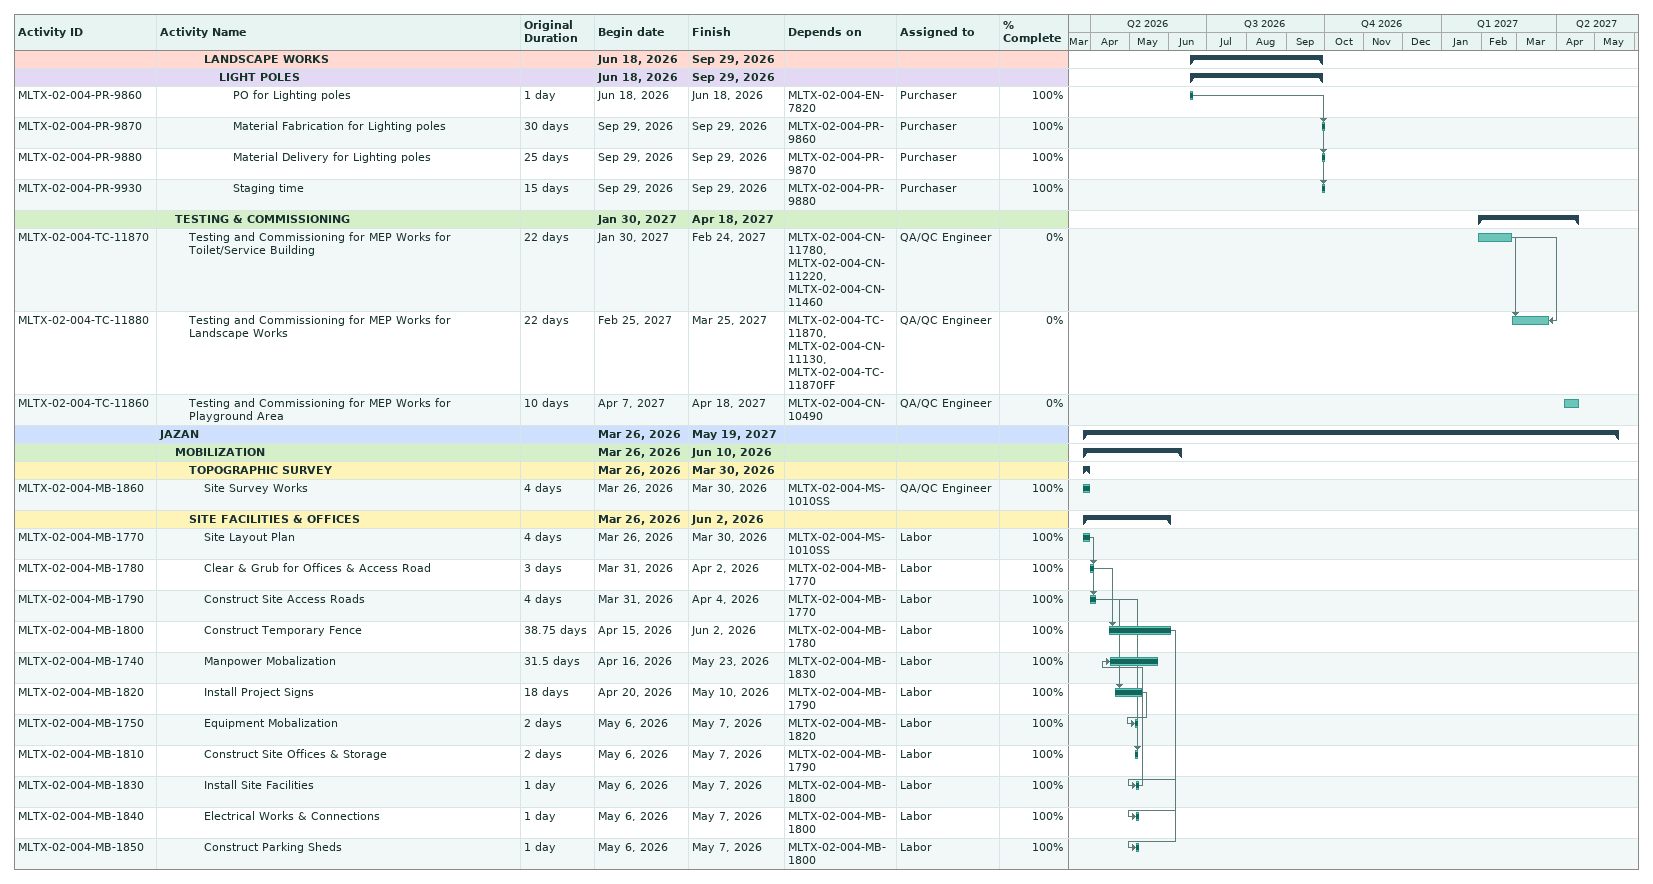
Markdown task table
| ID | Level | Task | Original duration | Start | Finish | Predecessors | Resources | % complete |
|---|---|---|---|---|---|---|---|---|
|  | 4 | **LANDSCAPE WORKS** |  | 2026-06-18 | 2026-09-29 |  |  |  |
|  | 5 | **LIGHT POLES** |  | 2026-06-18 | 2026-09-29 |  |  |  |
| MLTX-02-004-PR-9860 | 6 | PO for Lighting poles | 1d | 2026-06-18 | 2026-06-18 | MLTX-02-004-EN-7820 | Purchaser | 100 |
| MLTX-02-004-PR-9870 | 6 | Material Fabrication for Lighting poles | 30d | 2026-09-29 | 2026-09-29 | MLTX-02-004-PR-9860 | Purchaser | 100 |
| MLTX-02-004-PR-9880 | 6 | Material Delivery for Lighting poles | 25d | 2026-09-29 | 2026-09-29 | MLTX-02-004-PR-9870 | Purchaser | 100 |
| MLTX-02-004-PR-9930 | 6 | Staging time | 15d | 2026-09-29 | 2026-09-29 | MLTX-02-004-PR-9880 | Purchaser | 100 |
|  | 2 | **TESTING & COMMISSIONING** |  | 2027-01-30 | 2027-04-18 |  |  |  |
| MLTX-02-004-TC-11870 | 3 | Testing and Commissioning for MEP Works for Toilet/Service Building | 22d | 2027-01-30 | 2027-02-24 | MLTX-02-004-CN-11780, MLTX-02-004-CN-11220, MLTX-02-004-CN-11460 | QA/QC Engineer | 0 |
| MLTX-02-004-TC-11880 | 3 | Testing and Commissioning for MEP Works for Landscape Works | 22d | 2027-02-25 | 2027-03-25 | MLTX-02-004-TC-11870, MLTX-02-004-CN-11130, MLTX-02-004-TC-11870FF | QA/QC Engineer | 0 |
| MLTX-02-004-TC-11860 | 3 | Testing and Commissioning for MEP Works for Playground Area | 10d | 2027-04-07 | 2027-04-18 | MLTX-02-004-CN-10490 | QA/QC Engineer | 0 |
|  | 1 | **JAZAN** |  | 2026-03-26 | 2027-05-19 |  |  |  |
|  | 2 | **MOBILIZATION** |  | 2026-03-26 | 2026-06-10 |  |  |  |
|  | 3 | **TOPOGRAPHIC SURVEY** |  | 2026-03-26 | 2026-03-30 |  |  |  |
| MLTX-02-004-MB-1860 | 4 | Site Survey Works | 4d | 2026-03-26 | 2026-03-30 | MLTX-02-004-MS-1010SS | QA/QC Engineer | 100 |
|  | 3 | **SITE FACILITIES & OFFICES** |  | 2026-03-26 | 2026-06-02 |  |  |  |
| MLTX-02-004-MB-1770 | 4 | Site Layout Plan | 4d | 2026-03-26 | 2026-03-30 | MLTX-02-004-MS-1010SS | Labor | 100 |
| MLTX-02-004-MB-1780 | 4 | Clear & Grub for Offices & Access Road | 3d | 2026-03-31 | 2026-04-02 | MLTX-02-004-MB-1770 | Labor | 100 |
| MLTX-02-004-MB-1790 | 4 | Construct Site Access Roads | 4d | 2026-03-31 | 2026-04-04 | MLTX-02-004-MB-1770 | Labor | 100 |
| MLTX-02-004-MB-1800 | 4 | Construct Temporary Fence | 38.75d | 2026-04-15 | 2026-06-02 | MLTX-02-004-MB-1780 | Labor | 100 |
| MLTX-02-004-MB-1740 | 4 | Manpower Mobalization | 31.5d | 2026-04-16 | 2026-05-23 | MLTX-02-004-MB-1830 | Labor | 100 |
| MLTX-02-004-MB-1820 | 4 | Install Project Signs | 18d | 2026-04-20 | 2026-05-10 | MLTX-02-004-MB-1790 | Labor | 100 |
| MLTX-02-004-MB-1750 | 4 | Equipment Mobalization | 2d | 2026-05-06 | 2026-05-07 | MLTX-02-004-MB-1820 | Labor | 100 |
| MLTX-02-004-MB-1810 | 4 | Construct Site Offices & Storage | 2d | 2026-05-06 | 2026-05-07 | MLTX-02-004-MB-1790 | Labor | 100 |
| MLTX-02-004-MB-1830 | 4 | Install Site Facilities | 1d | 2026-05-06 | 2026-05-07 | MLTX-02-004-MB-1800 | Labor | 100 |
| MLTX-02-004-MB-1840 | 4 | Electrical Works & Connections | 1d | 2026-05-06 | 2026-05-07 | MLTX-02-004-MB-1800 | Labor | 100 |
| MLTX-02-004-MB-1850 | 4 | Construct Parking Sheds | 1d | 2026-05-06 | 2026-05-07 | MLTX-02-004-MB-1800 | Labor | 100 |
